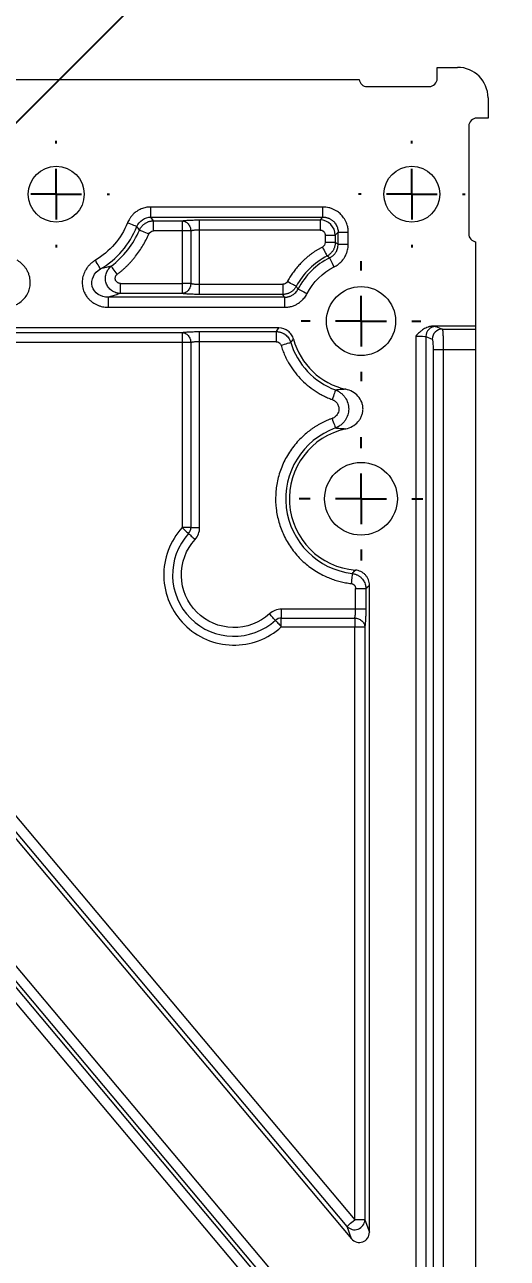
# Model space of a CAD drawing. Header units: millimetres. Extents: x 410 to 793, y 6 to 277.
# Drawn here: x 694.1 to 700.89, y 154.77 to 172.13 of the extents above; entities that cross this region are included whole.
import ezdxf

# ---------------------------------------------------------------- set-up
doc = ezdxf.new("R2010")
doc.units = ezdxf.units.MM
doc.header["$PDSIZE"] = -1
doc.layers.add('图框', color=7, linetype='Continuous')
doc.styles.add('SLDTEXTSTYLE4', font='TXT', dxfattribs={"width": 0.7})
doc.dimstyles.new('SLDDIMSTYLE2', dxfattribs={"dimtxt": 2.916667, "dimasz": 4.08, "dimexe": 0, "dimexo": 0.0625, "dimgap": 0.729167, "dimtad": 2, "dimdec": 1, "dimlfac": 7, "dimrnd": 1e-09, "dimzin": 12, "dimdsep": 46, "dimtxsty": 'SLDTEXTSTYLE4', "dimblk1": 'NONE', "dimsah": 1, "dimcen": 0, "dimadec": 0, "dimazin": 3, "dimtfac": 1, "dimtdec": 1, "dimtmove": 0, "dimatfit": 3, "dimldrblk": 'NONE', "dimfxl": 1, "dimfrac": 2, "dimtolj": 1, "dimtzin": 12, "dimarcsym": 0})

# ---------------------------------------------------------------- blocks, each defined once
blk = doc.blocks.new('_D_17')
at = {"layer": 'Defpoints', "color": 0, "transparency": 16777216}
for p in [(688.458, 165.23), (688.205, 164.977)]:
    blk.add_point(p, dxfattribs=at)
at = {"layer": '图框', "color": 0, "lineweight": -2, "transparency": 16777216}
for p, q in [((709.569, 186.341), (691.343, 168.115)), ((688.205, 164.977), (688.458, 165.23))]:
    blk.add_line(p, q, dxfattribs=at)
at = {"layer": '图框', "color": 0, "transparency": 16777216}
blk.add_solid([(690.862, 168.595), (691.824, 167.634), (688.458, 165.23)], dxfattribs=at)
at = {"layer": '图框', "color": 0, "transparency": 16777216, "insert": (701.182, 183.109), "char_height": 2.9167, "attachment_point": 1, "rotation": 45, "style": 'SLDTEXTSTYLE4'}
blk.add_mtext('\\A1;4-M3', dxfattribs=at)
blk = doc.blocks.new('_NONE')
blk = doc.blocks.new('SW_CENTERMARKSYMBOL_83')
at = {"layer": '图框', "color": 0}
for p, q in [((0, 0.714), (0, 0.75)), ((0, 0), (0, 0.357)), ((-0.714, 0), (-0.75, 0)), ((0, 0), (-0.357, 0)), ((0, 0), (0, -0.357)), ((0, 0), (0.357, 0)), ((0.714, 0), (0.75, 0)), ((0, -0.714), (0, -0.75))]:
    blk.add_line(p, q, dxfattribs=at)
blk = doc.blocks.new('SW_CENTERMARKSYMBOL_84')
at = {"layer": '图框', "color": 0}
for p, q in [((0, 0.714), (0, 0.843)), ((0, 0), (0, 0.357)), ((-0.714, 0), (-0.843, 0)), ((0, 0), (-0.357, 0)), ((0, 0), (0, -0.357)), ((0, 0), (0.357, 0)), ((0.714, 0), (0.843, 0)), ((0, -0.714), (0, -0.843))]:
    blk.add_line(p, q, dxfattribs=at)
blk = doc.blocks.new('SW_CENTERMARKSYMBOL_93')
at = {"layer": '图框', "color": 0}
for p, q in [((0, 0.714), (0, 0.75)), ((0, 0), (0, 0.357)), ((-0.714, 0), (-0.75, 0)), ((0, 0), (-0.357, 0)), ((0, 0), (0, -0.357)), ((0, 0), (0.357, 0)), ((0.714, 0), (0.75, 0)), ((0, -0.714), (0, -0.75))]:
    blk.add_line(p, q, dxfattribs=at)
blk = doc.blocks.new('SW_CENTERMARKSYMBOL_97')
at = {"layer": '图框', "color": 0}
for p, q in [((0, 0.714), (0, 0.868)), ((0, 0), (0, 0.357)), ((-0.714, 0), (-0.868, 0)), ((0, 0), (-0.357, 0)), ((0, 0), (0, -0.357)), ((0, 0), (0.357, 0)), ((0.714, 0), (0.868, 0)), ((0, -0.714), (0, -0.868))]:
    blk.add_line(p, q, dxfattribs=at)

msp = doc.modelspace()

# ---------------------------------------------------------------- linework, layer by layer
at = {"color": 7, "linetype": 'Continuous', "lineweight": 15}
for p, q in [((699.9029, 171.3759), (699.9029, 171.5319)), ((699.9029, 171.5319), (700.1887, 171.5319)), ((693.4028, 171.3605), (698.8048, 171.3605)), ((698.9177, 171.2614), (699.7888, 171.2614)), ((700.6172, 171.1034), (700.6172, 170.8176)), ((700.3467, 170.7035), (700.3467, 169.1895)), ((700.6172, 170.8176), (700.4612, 170.8176)), ((698.2959, 169.5664), (695.8778, 169.5664)), ((695.8778, 169.4241), (695.8778, 169.5664)), ((698.2959, 169.4241), (698.2959, 169.5664)), ((695.8778, 169.4241), (698.2959, 169.4241)), ((695.9126, 169.3719), (695.8778, 169.4241)), ((695.9126, 169.3719), (696.3149, 169.3719)), ((695.9126, 169.2296), (695.9126, 169.3719)), ((696.3149, 169.3719), (696.3149, 169.2296)), ((696.5623, 169.3844), (698.2562, 169.3844)), ((696.5623, 169.2421), (696.5623, 169.3844)), ((698.2562, 169.3844), (698.2959, 169.4241)), ((698.2562, 169.3844), (698.2562, 169.2421)), ((696.3149, 169.2296), (695.9126, 169.2296)), ((696.4386, 169.2296), (696.3149, 169.2296)), ((696.3149, 169.2296), (696.3149, 168.4914)), ((696.4386, 169.2296), (696.4386, 168.4914)), ((698.2562, 169.2421), (696.5623, 169.2421)), ((696.5623, 168.4789), (696.5623, 169.2421)), ((698.3274, 169.1709), (698.4697, 169.1709)), ((698.3274, 169.1709), (698.3274, 169.0665)), ((698.5094, 169.2106), (698.4697, 169.1709)), ((698.4697, 169.1709), (698.4697, 169.0665)), ((698.5094, 169.2106), (698.6517, 169.2106)), ((698.5094, 169.0422), (698.5094, 169.2106)), ((698.6517, 169.0422), (698.6517, 169.2106)), ((698.4697, 169.0665), (698.3274, 169.0665)), ((698.5094, 169.0422), (698.4697, 169.0665)), ((698.5094, 169.0422), (698.6517, 169.0422)), ((700.4458, 167.8889), (700.4458, 169.0766)), ((695.4472, 168.3491), (695.4472, 168.4914)), ((695.4472, 168.4914), (696.3149, 168.4914)), ((696.4386, 168.4914), (696.3149, 168.4914)), ((696.3149, 168.4914), (696.3149, 168.3491)), ((696.5623, 168.3366), (696.5623, 168.4789)), ((696.5623, 168.4789), (697.733, 168.4789)), ((697.733, 168.4789), (697.733, 168.3366)), ((695.2763, 168.2969), (695.2763, 168.1546)), ((697.757, 168.2969), (695.2763, 168.2969)), ((696.3149, 168.3491), (695.4472, 168.3491)), ((697.733, 168.3366), (696.5623, 168.3366)), ((697.757, 168.2969), (697.733, 168.3366)), ((697.757, 168.2969), (697.757, 168.1546)), ((695.2763, 168.1546), (697.757, 168.1546)), ((700.4458, 167.8889), (699.8451, 167.8889)), ((699.8852, 167.8846), (699.9753, 167.8487)), ((700.4458, 167.8487), (700.4458, 167.8889)), ((697.6768, 167.8641), (688.4006, 167.8641)), ((688.5369, 167.8005), (696.3149, 167.8005)), ((696.3149, 167.8005), (696.3149, 167.6582)), ((696.5623, 167.813), (697.6382, 167.813)), ((696.5623, 167.6707), (696.5623, 167.813)), ((697.6382, 167.813), (697.6382, 167.6707)), ((699.6006, 167.751), (699.6006, 124.1701)), ((699.7429, 167.7419), (699.7429, 124.1792)), ((699.7429, 167.7419), (699.833, 167.7059)), ((699.9753, 167.8487), (700.4458, 167.8487)), ((700.4458, 167.5631), (700.4458, 167.8487)), ((688.4824, 167.5413), (698.7435, 155.3126)), ((696.3149, 167.6582), (688.5369, 167.6582)), ((696.4386, 167.6582), (696.3149, 167.6582)), ((696.3149, 167.6582), (696.3149, 165.0539)), ((696.4386, 167.6582), (696.4386, 165.0539)), ((697.6382, 167.6707), (696.5623, 167.6707)), ((696.5623, 165.0539), (696.5623, 167.6707)), ((699.8451, 167.5631), (699.8451, 124.3579)), ((699.8451, 167.5631), (699.9874, 167.5631)), ((699.9874, 167.5631), (699.9874, 124.3579)), ((699.9874, 167.5631), (700.4458, 167.5631)), ((700.4458, 124.3579), (700.4458, 167.5631)), ((688.237, 167.5134), (698.698, 155.0465)), ((698.6345, 155.2211), (688.3734, 167.4498)), ((696.4386, 165.0539), (696.3149, 165.0539)), ((696.4386, 165.0539), (696.5623, 165.0539)), ((698.9494, 155.1379), (698.9494, 164.2431)), ((698.756, 164.1967), (698.8983, 164.1967)), ((698.756, 163.9056), (698.756, 164.1967)), ((698.8983, 164.1967), (698.8983, 163.9056)), ((698.756, 163.9056), (697.7106, 163.9056)), ((697.7106, 163.9056), (697.7106, 163.7819)), ((698.8983, 163.9056), (698.756, 163.9056)), ((697.7106, 163.7819), (698.7435, 163.7819)), ((697.7106, 163.6582), (697.7106, 163.7819)), ((698.7435, 163.7819), (698.7435, 163.6582)), ((697.7106, 163.6582), (698.7435, 163.6582)), ((698.7435, 163.6582), (698.8858, 163.6582)), ((698.7435, 155.3126), (698.7435, 163.6582)), ((698.8858, 163.6582), (698.8858, 155.3126)), ((698.9471, 152.9642), (692.3851, 160.7845)), ((692.2517, 160.6408), (698.7859, 152.8537)), ((692.276, 160.693), (698.8381, 152.8727)), ((692.1427, 160.5494), (698.6769, 152.7622)), ((698.698, 155.0465), (698.6345, 155.2211)), ((698.8858, 155.3126), (698.7435, 155.3126)), ((698.8858, 155.3126), (698.9494, 155.1379))]:
    msp.add_line(p, q, dxfattribs=at)
at = {"color": 7, "linetype": 'Continuous', "lineweight": 15, "flags": 128}
for points in [[(695.6797, 169.2903), (695.6753, 169.292), (695.6665, 169.2956), (695.6537, 169.3007), (695.6372, 169.3073), (695.6176, 169.3152), (695.5957, 169.324), (695.5721, 169.3335), (695.5477, 169.3434)], [(695.7164, 169.2428), (695.7208, 169.2409), (695.7295, 169.2372), (695.7422, 169.2317), (695.7585, 169.2247), (695.7779, 169.2164), (695.7996, 169.207), (695.823, 169.197), (695.8472, 169.1866)], [(698.2891, 169.0034), (698.3012, 168.9801), (698.313, 168.9575), (698.3239, 168.9365), (698.3336, 168.9178), (698.3418, 168.902), (698.3482, 168.8898), (698.3526, 168.8814), (698.3547, 168.8772)], [(695.1677, 168.6942), (695.1653, 168.6982), (695.1605, 168.7064), (695.1535, 168.7183), (695.1444, 168.7336), (695.1337, 168.7517), (695.1216, 168.7721), (695.1087, 168.794), (695.0953, 168.8167)], [(698.4538, 168.7234), (698.4421, 168.747), (698.4308, 168.7698), (698.4203, 168.791), (698.411, 168.8098), (698.4031, 168.8258), (698.3969, 168.8382), (698.3927, 168.8467), (698.3906, 168.8509)], [(695.4041, 168.6192), (695.3881, 168.6401), (695.3727, 168.6604), (695.3583, 168.6792), (695.3456, 168.696), (695.3348, 168.7101), (695.3264, 168.7211), (695.3207, 168.7286), (695.3178, 168.7324)], [(697.9211, 168.4491), (697.9169, 168.4514), (697.9086, 168.4558), (697.8964, 168.4624), (697.8808, 168.4708), (697.8622, 168.4807), (697.8413, 168.4919), (697.8189, 168.504), (697.7957, 168.5164)], [(697.9471, 168.4131), (697.9513, 168.411), (697.9597, 168.4067), (697.972, 168.4004), (697.9878, 168.3923), (698.0066, 168.3827), (698.0276, 168.3719), (698.0503, 168.3603), (698.0737, 168.3483)], [(697.7063, 167.6201), (697.7315, 167.6277), (697.7559, 167.6351), (697.7785, 167.642), (697.7987, 167.6481), (697.8157, 167.6532), (697.829, 167.6572), (697.838, 167.66), (697.8425, 167.6613)], [(698.4739, 166.9911), (698.4723, 166.9867), (698.469, 166.9778), (698.4642, 166.9648), (698.458, 166.9482), (698.4508, 166.9284), (698.4426, 166.9062), (698.4338, 166.8823), (698.4246, 166.8576)], [(698.4237, 166.5902), (698.4326, 166.5655), (698.4413, 166.5415), (698.4493, 166.5193), (698.4565, 166.4995), (698.4625, 166.4828), (698.4672, 166.4697), (698.4704, 166.4608), (698.472, 166.4564)], [(696.3149, 165.0539), (696.3287, 165.0414), (696.3423, 165.029), (696.3553, 165.0171), (696.3677, 165.0059), (696.3792, 164.9954), (696.3896, 164.9859), (696.3987, 164.9777), (696.4064, 164.9707)], [(696.4064, 164.9707), (696.4141, 164.9637), (696.4232, 164.9554), (696.4336, 164.9459), (696.4451, 164.9355), (696.4575, 164.9242), (696.4706, 164.9123), (696.4841, 164.9), (696.4979, 164.8874)], [(698.7094, 164.4088), (698.7089, 164.4041), (698.7078, 164.3947), (698.7062, 164.3809), (698.7041, 164.3633), (698.7017, 164.3424), (698.699, 164.3189), (698.6961, 164.2936), (698.693, 164.2674)], [(697.6274, 163.7497), (697.6204, 163.7574), (697.6121, 163.7665), (697.6027, 163.7769), (697.5922, 163.7884), (697.5809, 163.8008), (697.569, 163.8139), (697.5567, 163.8274), (697.5442, 163.8412)], [(697.6274, 163.7497), (697.6344, 163.742), (697.6427, 163.7329), (697.6521, 163.7225), (697.6626, 163.711), (697.6739, 163.6986), (697.6858, 163.6855), (697.6981, 163.672), (697.7106, 163.6582)], [(698.6345, 155.2211), (698.6381, 155.2242), (698.6453, 155.2303), (698.6559, 155.2392), (698.6695, 155.2506), (698.6857, 155.2641), (698.7038, 155.2793), (698.7233, 155.2957), (698.7435, 155.3126)]]:
    msp.add_lwpolyline(points, dxfattribs=at)
at = {"color": 7, "linetype": 'Continuous', "lineweight": 15}
for centre, radius in [((694.5458, 169.7462), 0.3929), ((699.5458, 169.7462), 0.3929), ((698.8315, 167.9605), 0.4857), ((698.8315, 165.4605), 0.5113)]:
    msp.add_circle(centre, radius, dxfattribs=at)
for centre, radius, start, end in [((694.5458, 169.7462), 1.2221, 300.58894, 338.09394), ((694.5458, 169.7462), 1.2743, 307.28938, 336.72966), ((698.8315, 167.9605), 1.0332, 117.47992, 151.77752), ((698.8315, 167.9605), 0.9936, 116.34249, 152.8983), ((699.886, 167.7416), 0.1431, 90.29586, 179.88811), ((699.9761, 167.7056), 0.1431, 90.29536, 179.88861), ((698.8315, 167.9605), 1.0332, 196.83139, 249.74991), ((698.8315, 167.9605), 0.9822, 195.02275, 257.53691), ((698.8315, 165.4605), 1.0588, 109.84876, 263.37835), ((698.8315, 165.4605), 1.0077, 102.21295, 265.50887), ((697.0458, 164.3891), 0.8643, 137.70982, 312.29018), ((696.3149, 165.0539), 0.1237, 317.70982, 0), ((697.7106, 163.6582), 0.1237, 90, 132.29018), ((698.7416, 155.3179), 0.1443, 222.08368, 357.916)]:
    msp.add_arc(centre, radius, start, end, dxfattribs=at)
for centre, major_axis, ratio, start_param, end_param in [((700.1886, 171.1033), (-0.3031, -0.3031), 0.9996955, 2.3563468, 3.9268385), ((698.9186, 171.3761), (0.0814, 0.0814), 0.9924325, 2.4888828, 3.9231927), ((699.7886, 171.3761), (-0.0224, 0.1125), 0.9960441, 2.9454252, 4.5147005), ((700.4614, 170.7033), (-0.1125, 0.0224), 0.9960441, 4.9100775, 6.4793527), ((700.4614, 169.1904), (-0.0814, -0.0814), 0.9924325, 5.5015852, 6.9358952), ((698.806, 155.1409), (0.0504, -0.1386), 0.968806, 5.071764, 7.4946066)]:
    msp.add_ellipse(centre, major_axis=major_axis, ratio=ratio, start_param=start_param, end_param=end_param, dxfattribs=at)
for points, knots in [([(695.8778, 169.5664), (695.8715, 169.5663), (695.8573, 169.5661), (695.8335, 169.564), (695.8047, 169.5593), (695.762, 169.5484), (695.7187, 169.5304), (695.6719, 169.5022), (695.6347, 169.4723), (695.602, 169.4369), (695.5785, 169.4041), (695.5608, 169.3736), (695.5519, 169.3531), (695.5477, 169.3434)], [0, 0, 0, 0, 0.0442241, 0.1008707, 0.1697662, 0.2508032, 0.4133781, 0.5003739, 0.6386023, 0.7500696, 0.8413142, 0.9246026, 1, 1, 1, 1]), ([(698.6517, 169.2106), (698.6516, 169.2184), (698.6513, 169.2346), (698.6486, 169.2596), (698.644, 169.2861), (698.6369, 169.3138), (698.6213, 169.359), (698.5932, 169.4109), (698.5489, 169.4636), (698.4962, 169.5079), (698.4386, 169.5391), (698.3817, 169.557), (698.3375, 169.5651), (698.3092, 169.566), (698.2959, 169.5664)], [0, 0, 0, 0, 0.0419015, 0.0869057, 0.135003, 0.1862108, 0.2405697, 0.3914981, 0.5000517, 0.6086005, 0.7595336, 0.8483315, 0.928462, 1, 1, 1, 1]), ([(695.7164, 169.2428), (695.7103, 169.2508), (695.6982, 169.2667), (695.6858, 169.2824), (695.6797, 169.2903)], [0, 0, 0, 0, 0.5043205, 1, 1, 1, 1]), ([(695.7164, 169.2428), (695.7188, 169.2479), (695.7236, 169.2583), (695.7324, 169.2732), (695.7425, 169.2876), (695.7539, 169.3014), (695.7665, 169.3142), (695.7803, 169.3261), (695.7951, 169.3368), (695.8108, 169.3461), (695.8271, 169.3541), (695.8439, 169.3607), (695.8611, 169.3657), (695.8783, 169.3693), (695.8955, 169.3715), (695.9069, 169.3718), (695.9126, 169.3719)], [0, 0, 0, 0, 0.06825384, 0.13791551, 0.20879585, 0.28068251, 0.35334311, 0.42652927, 0.49998145, 0.57343439, 0.64662283, 0.71928721, 0.79117917, 0.86206632, 0.93173632, 1, 1, 1, 1]), ([(696.3149, 169.3719), (696.3181, 169.3724), (696.3244, 169.3733), (696.3351, 169.3746), (696.3467, 169.3758), (696.3637, 169.3774), (696.3873, 169.3793), (696.419, 169.3811), (696.4533, 169.3826), (696.489, 169.3836), (696.5256, 169.3843), (696.5501, 169.3844), (696.5623, 169.3844)], [0, 0, 0, 0, 0.061619, 0.1229986, 0.1843938, 0.2460594, 0.3731687, 0.5004582, 0.6274494, 0.7546376, 0.8772665, 1, 1, 1, 1]), ([(696.3149, 169.3719), (696.3292, 169.3712), (696.3445, 169.3675), (696.3742, 169.3529), (696.3886, 169.3419), (696.4125, 169.3143), (696.4221, 169.2979), (696.4348, 169.2637), (696.438, 169.246), (696.4386, 169.2296)], [0, 0, 0, 0, 0.25, 0.25, 0.5, 0.5, 0.75, 0.75, 1, 1, 1, 1]), ([(698.2959, 169.4241), (698.3017, 169.424), (698.3133, 169.4238), (698.3303, 169.4216), (698.347, 169.4183), (698.3632, 169.4136), (698.3788, 169.4077), (698.3939, 169.4006), (698.4083, 169.3924), (698.422, 169.3831), (698.4349, 169.3729), (698.4497, 169.3591), (698.4725, 169.3333), (698.4918, 169.2995), (698.5035, 169.2632), (698.5086, 169.2367), (698.5091, 169.2192), (698.5094, 169.2106)], [0, 0, 0, 0, 0.0520417, 0.1033179, 0.1539841, 0.2041729, 0.2539957, 0.3035445, 0.3528948, 0.4021087, 0.4512374, 0.5003255, 0.5826271, 0.7588615, 0.8431536, 0.9234476, 1, 1, 1, 1]), ([(695.4041, 168.6192), (695.4161, 168.6285), (695.4401, 168.6471), (695.4749, 168.6765), (695.5087, 168.7068), (695.5415, 168.7382), (695.5733, 168.7706), (695.6041, 168.8041), (695.6338, 168.8386), (695.672, 168.8859), (695.7168, 168.9472), (695.7656, 169.0239), (695.8097, 169.1036), (695.8347, 169.1589), (695.8472, 169.1866)], [0, 0, 0, 0, 0.0627189, 0.1252471, 0.1876489, 0.2499892, 0.3123328, 0.3747447, 0.4372895, 0.5000317, 0.6252632, 0.7499892, 0.8747285, 1, 1, 1, 1]), ([(696.5623, 169.2421), (696.5578, 169.2421), (696.5487, 169.242), (696.5349, 169.2416), (696.5211, 169.241), (696.5074, 169.2401), (696.494, 169.239), (696.4811, 169.2376), (696.4689, 169.236), (696.4576, 169.2341), (696.4472, 169.232), (696.4415, 169.2304), (696.4386, 169.2296)], [0, 0, 0, 0, 0.0903737, 0.18282, 0.2773668, 0.3740402, 0.4728645, 0.5738626, 0.6770558, 0.7824641, 0.8901063, 1, 1, 1, 1]), ([(698.2562, 169.2421), (698.2594, 169.242), (698.2658, 169.2417), (698.275, 169.2398), (698.2838, 169.2367), (698.2921, 169.2326), (698.2998, 169.2274), (698.3068, 169.2214), (698.3152, 169.2118), (698.3224, 169.199), (698.3267, 169.184), (698.3272, 169.1751), (698.3274, 169.1709)], [0, 0, 0, 0, 0.0858633, 0.1700623, 0.2532053, 0.3357386, 0.4179797, 0.5001565, 0.5841033, 0.7596315, 0.8890342, 1, 1, 1, 1]), ([(698.2891, 169.0034), (698.2775, 168.9973), (698.2544, 168.985), (698.2207, 168.9652), (698.1876, 168.9444), (698.1553, 168.9225), (698.1238, 168.8995), (698.0931, 168.8755), (698.0631, 168.8505), (698.0339, 168.8244), (697.998, 168.7901), (697.9565, 168.7466), (697.911, 168.6929), (697.869, 168.6367), (697.8301, 168.578), (697.8072, 168.537), (697.7957, 168.5164)], [0, 0, 0, 0, 0.0558359, 0.1114585, 0.1669291, 0.2223094, 0.2776614, 0.3330471, 0.3885286, 0.4441675, 0.500025, 0.6003636, 0.7001694, 0.7998029, 0.8996264, 1, 1, 1, 1]), ([(698.4697, 169.0665), (698.4696, 169.0608), (698.4693, 169.0492), (698.467, 169.0318), (698.4634, 169.0144), (698.4582, 168.9971), (698.4515, 168.9801), (698.4434, 168.9637), (698.4338, 168.948), (698.423, 168.9332), (698.4111, 168.9195), (698.3981, 168.9069), (698.3843, 168.8956), (698.3699, 168.8856), (698.3598, 168.8799), (698.3547, 168.8772)], [0, 0, 0, 0, 0.0739829, 0.1493907, 0.226006, 0.3035875, 0.381874, 0.4605894, 0.5394482, 0.6181619, 0.6964448, 0.7740209, 0.8506291, 0.9260279, 1, 1, 1, 1]), ([(698.3906, 168.8509), (698.3958, 168.8536), (698.4061, 168.8589), (698.4206, 168.8685), (698.4343, 168.8791), (698.4469, 168.8907), (698.4583, 168.903), (698.4686, 168.9159), (698.48, 168.9329), (698.4917, 168.9548), (698.5017, 168.9824), (698.5082, 169.0119), (698.509, 169.0321), (698.5094, 169.0422)], [0, 0, 0, 0, 0.07356486, 0.14688837, 0.21968945, 0.29169443, 0.36264335, 0.43229544, 0.50043364, 0.62066736, 0.74488805, 0.87180865, 1, 1, 1, 1]), ([(698.4538, 168.7234), (698.4604, 168.7268), (698.4742, 168.7339), (698.4945, 168.7467), (698.5152, 168.7617), (698.5432, 168.7853), (698.572, 168.816), (698.6017, 168.8581), (698.6232, 168.8998), (698.638, 168.9418), (698.6463, 168.9776), (698.6509, 169.0103), (698.6514, 169.0317), (698.6517, 169.0422)], [0, 0, 0, 0, 0.0568517, 0.1175719, 0.1821775, 0.2507018, 0.3954089, 0.5003041, 0.6413274, 0.7499971, 0.8373372, 0.9206294, 1, 1, 1, 1]), ([(693.8153, 168.1546), (693.8232, 168.1548), (693.8392, 168.155), (693.8631, 168.1574), (693.8867, 168.161), (693.9101, 168.1662), (693.933, 168.1727), (693.9556, 168.1807), (693.9775, 168.1901), (693.9988, 168.2009), (694.0356, 168.2226), (694.084, 168.2617), (694.1258, 168.3149), (694.151, 168.3625), (694.1703, 168.4127), (694.1817, 168.4718), (694.1807, 168.5325), (694.1727, 168.5815), (694.1589, 168.6275), (694.1391, 168.6705), (694.1152, 168.7084), (694.0901, 168.7401), (694.0617, 168.769), (694.0306, 168.795), (694.0077, 168.8095), (693.9963, 168.8167)], [0, 0, 0, 0, 0.02546348, 0.05090121, 0.07631616, 0.10171067, 0.12708757, 0.15245115, 0.17780828, 0.20316945, 0.2285498, 0.31403507, 0.39950869, 0.44228038, 0.48523286, 0.57073369, 0.63225882, 0.67790812, 0.72840126, 0.78514953, 0.82803099, 0.87095687, 0.91393617, 0.95695639, 1, 1, 1, 1]), ([(695.0953, 168.8167), (695.0885, 168.8125), (695.0749, 168.8041), (695.0555, 168.79), (695.037, 168.7748), (695.0196, 168.7585), (695.0031, 168.7412), (694.9878, 168.7228), (694.9737, 168.7036), (694.9608, 168.6835), (694.9401, 168.646), (694.9184, 168.5878), (694.9094, 168.5207), (694.912, 168.467), (694.9209, 168.4139), (694.9413, 168.3572), (694.9731, 168.3055), (695.0048, 168.2674), (695.0401, 168.2348), (695.079, 168.2079), (695.1189, 168.1874), (695.1566, 168.1728), (695.1958, 168.1624), (695.2358, 168.1558), (695.2628, 168.155), (695.2763, 168.1546)], [0, 0, 0, 0, 0.02546197, 0.05089961, 0.07631523, 0.10171064, 0.12708823, 0.15245198, 0.17780856, 0.20316839, 0.22854667, 0.31402628, 0.39950255, 0.44227454, 0.48522827, 0.57073315, 0.63229623, 0.67791021, 0.72835178, 0.78515119, 0.82803231, 0.87095681, 0.91393422, 0.9569536, 1, 1, 1, 1]), ([(698.3906, 168.8509), (698.3847, 168.8553), (698.3728, 168.8641), (698.3608, 168.8728), (698.3547, 168.8772)], [0, 0, 0, 0, 0.4961743, 1, 1, 1, 1]), ([(695.2763, 168.2969), (695.2261, 168.2961), (695.1761, 168.31), (695.0955, 168.364), (695.0655, 168.4044), (695.0407, 168.4952), (695.0462, 168.545), (695.0883, 168.6323), (695.1242, 168.6693), (695.1677, 168.6942)], [0, 0, 0, 0, 0.25, 0.25, 0.5, 0.5, 0.75, 0.75, 1, 1, 1, 1]), ([(695.4472, 168.3491), (695.4421, 168.3493), (695.4317, 168.3496), (695.4159, 168.3517), (695.3995, 168.3551), (695.3782, 168.3612), (695.3526, 168.3721), (695.3148, 168.3955), (695.2754, 168.4352), (695.2451, 168.4942), (695.2334, 168.5594), (695.2404, 168.614), (695.256, 168.6557), (695.2724, 168.6848), (695.2933, 168.7114), (695.3099, 168.7256), (695.3178, 168.7324)], [0, 0, 0, 0, 0.0291424, 0.0597173, 0.0917417, 0.1252167, 0.1866298, 0.2502833, 0.3783177, 0.4996898, 0.6209966, 0.7492633, 0.8071877, 0.8744208, 0.9401261, 1, 1, 1, 1]), ([(695.4472, 168.4914), (695.4441, 168.4915), (695.4356, 168.4918), (695.4227, 168.495), (695.41, 168.5008), (695.3961, 168.5106), (695.3853, 168.5236), (695.3783, 168.5391), (695.3748, 168.5536), (695.3748, 168.5709), (695.38, 168.5894), (695.3895, 168.6064), (695.3992, 168.6149), (695.4041, 168.6192)], [0, 0, 0, 0, 0.0519734, 0.1429535, 0.2202767, 0.2858615, 0.4281933, 0.4975489, 0.571206, 0.6773465, 0.7844053, 0.8920166, 1, 1, 1, 1]), ([(696.4386, 168.4914), (696.438, 168.475), (696.4348, 168.4574), (696.4221, 168.4231), (696.4125, 168.4067), (696.3886, 168.3791), (696.3742, 168.3681), (696.3445, 168.3535), (696.3292, 168.3498), (696.3149, 168.3491)], [0, 0, 0, 0, 0.25, 0.25, 0.5, 0.5, 0.75, 0.75, 1, 1, 1, 1]), ([(696.4386, 168.4914), (696.4412, 168.4907), (696.4464, 168.4892), (696.4557, 168.4873), (696.4657, 168.4855), (696.4766, 168.484), (696.4881, 168.4826), (696.5001, 168.4815), (696.5124, 168.4805), (696.5249, 168.4798), (696.5374, 168.4793), (696.5499, 168.479), (696.5582, 168.4789), (696.5623, 168.4789)], [0, 0, 0, 0, 0.099998, 0.1981336, 0.29442, 0.3888711, 0.4815017, 0.5723273, 0.6613646, 0.7486312, 0.8341459, 0.9179284, 1, 1, 1, 1]), ([(697.9211, 168.4491), (697.9183, 168.4442), (697.9126, 168.4342), (697.9025, 168.4201), (697.8912, 168.4066), (697.8787, 168.3939), (697.865, 168.3822), (697.8503, 168.3716), (697.8348, 168.3623), (697.8185, 168.3544), (697.8017, 168.3479), (697.7846, 168.3428), (697.7674, 168.3393), (697.7502, 168.337), (697.7387, 168.3367), (697.733, 168.3366)], [0, 0, 0, 0, 0.0740415, 0.1494773, 0.2260939, 0.303655, 0.3819055, 0.4605758, 0.5393876, 0.6180596, 0.6963136, 0.7738799, 0.8505035, 0.925948, 1, 1, 1, 1]), ([(697.757, 168.2969), (697.7628, 168.297), (697.7742, 168.2973), (697.7913, 168.2994), (697.808, 168.3027), (697.8242, 168.3074), (697.8398, 168.3132), (697.8546, 168.32), (697.8722, 168.3299), (697.8923, 168.3441), (697.9135, 168.364), (697.9324, 168.387), (697.9422, 168.4044), (697.9471, 168.4131)], [0, 0, 0, 0, 0.0735237, 0.1468045, 0.21957, 0.2915551, 0.3625076, 0.4321932, 0.5004003, 0.6207982, 0.7450566, 0.8719207, 1, 1, 1, 1]), ([(697.9211, 168.4491), (697.9254, 168.4431), (697.934, 168.431), (697.9427, 168.4191), (697.9471, 168.4131)], [0, 0, 0, 0, 0.5038115, 1, 1, 1, 1]), ([(695.4472, 168.3491), (695.4359, 168.3453), (695.4137, 168.3379), (695.3795, 168.327), (695.3453, 168.3166), (695.3113, 168.3066), (695.2878, 168.3001), (695.2763, 168.2969)], [0, 0, 0, 0, 0.2155053, 0.4232347, 0.6232102, 0.8154561, 1, 1, 1, 1]), ([(696.5623, 168.3366), (696.5562, 168.3366), (696.544, 168.3366), (696.5257, 168.3368), (696.5075, 168.337), (696.4832, 168.3375), (696.4533, 168.3384), (696.4191, 168.3399), (696.3873, 168.3417), (696.3592, 168.3439), (696.3344, 168.3464), (696.3214, 168.3482), (696.3149, 168.3491)], [0, 0, 0, 0, 0.0614496, 0.1226763, 0.183937, 0.245488, 0.3724335, 0.4996671, 0.6267138, 0.7540657, 0.8769436, 1, 1, 1, 1]), ([(697.757, 168.1546), (697.7646, 168.1548), (697.7802, 168.155), (697.804, 168.1575), (697.8287, 168.1616), (697.8631, 168.17), (697.9019, 168.1842), (697.9468, 168.2081), (697.9848, 168.2356), (698.0165, 168.2659), (698.0399, 168.2938), (698.0586, 168.3205), (698.0688, 168.3392), (698.0737, 168.3483)], [0, 0, 0, 0, 0.0584573, 0.1196937, 0.183746, 0.25066, 0.3915652, 0.5002769, 0.6408122, 0.749977, 0.8367732, 0.9200701, 1, 1, 1, 1]), ([(699.8451, 167.8889), (699.8404, 167.8888), (699.8308, 167.8887), (699.8165, 167.8871), (699.8022, 167.8847), (699.7881, 167.8813), (699.7675, 167.875), (699.7407, 167.8638), (699.7101, 167.8461), (699.6806, 167.8251), (699.6531, 167.8017), (699.6262, 167.7765), (699.6091, 167.7595), (699.6006, 167.751)], [0, 0, 0, 0, 0.0491708, 0.0990416, 0.1493443, 0.1998194, 0.2502276, 0.3733668, 0.4998839, 0.616986, 0.749726, 0.8748861, 1, 1, 1, 1]), ([(699.8451, 167.8889), (699.8483, 167.8887), (699.8545, 167.8883), (699.8626, 167.8878), (699.8695, 167.8872), (699.8752, 167.8865), (699.8798, 167.8859), (699.8833, 167.8853), (699.8846, 167.8848), (699.8852, 167.8846)], [0, 0, 0, 0, 0.1443882, 0.2872426, 0.4291702, 0.5707898, 0.7127241, 0.8555919, 1, 1, 1, 1]), ([(696.3149, 167.8005), (696.3181, 167.8009), (696.3244, 167.8019), (696.3351, 167.8032), (696.3467, 167.8044), (696.3637, 167.806), (696.3873, 167.8078), (696.419, 167.8097), (696.4533, 167.8112), (696.489, 167.8122), (696.5256, 167.8129), (696.5501, 167.8129), (696.5623, 167.813)], [0, 0, 0, 0, 0.06161898, 0.12299859, 0.1843938, 0.24605941, 0.37316874, 0.5004582, 0.62744945, 0.75463761, 0.87726652, 1, 1, 1, 1]), ([(696.3149, 167.8005), (696.3292, 167.7998), (696.3445, 167.7961), (696.3742, 167.7814), (696.3886, 167.7705), (696.4125, 167.7429), (696.4221, 167.7264), (696.4348, 167.6922), (696.438, 167.6746), (696.4386, 167.6582)], [0, 0, 0, 0, 0.25, 0.25, 0.5, 0.5, 0.75, 0.75, 1, 1, 1, 1]), ([(697.6382, 167.813), (697.6446, 167.8216), (697.6573, 167.8386), (697.6703, 167.8556), (697.6768, 167.8641)], [0, 0, 0, 0, 0.5040855, 1, 1, 1, 1]), ([(697.6382, 167.813), (697.6441, 167.8128), (697.6558, 167.8125), (697.6732, 167.8102), (697.6903, 167.8066), (697.7069, 167.8017), (697.7228, 167.7955), (697.7379, 167.7882), (697.7521, 167.78), (697.7698, 167.7678), (697.7906, 167.7499), (697.8124, 167.7241), (697.8307, 167.6944), (697.8386, 167.6724), (697.8425, 167.6613)], [0, 0, 0, 0, 0.0646643, 0.1292339, 0.193433, 0.2569909, 0.3196489, 0.3811647, 0.4413177, 0.4999117, 0.6184779, 0.7426283, 0.8705112, 1, 1, 1, 1]), ([(697.8829, 167.7059), (697.8768, 167.7286), (697.8673, 167.7497), (697.8413, 167.7887), (697.8254, 167.8057), (697.7697, 167.8485), (697.7237, 167.8641), (697.6768, 167.8641)], [0, 0, 0, 0, 0.25, 0.25, 0.5, 0.5, 1, 1, 1, 1]), ([(699.9753, 167.8487), (699.9756, 167.8483), (699.9762, 167.8476), (699.977, 167.8448), (699.9778, 167.8411), (699.9786, 167.8363), (699.9793, 167.8307), (699.9799, 167.8244), (699.9806, 167.8175), (699.9812, 167.8101), (699.9817, 167.8024), (699.9822, 167.7944), (699.9827, 167.7862), (699.9831, 167.778), (699.9835, 167.7699), (699.9842, 167.7554), (699.985, 167.7331), (699.9859, 167.7014), (699.9866, 167.668), (699.987, 167.6334), (699.9873, 167.5983), (699.9874, 167.5748), (699.9874, 167.5631)], [0, 0, 0, 0, 0.0453728, 0.0892629, 0.1316704, 0.1725951, 0.2120371, 0.2499963, 0.2864726, 0.3214662, 0.3549769, 0.3870047, 0.4175496, 0.4466117, 0.474191, 0.5002874, 0.5872109, 0.6726766, 0.7566863, 0.839242, 0.9203459, 1, 1, 1, 1]), ([(696.5623, 167.6707), (696.5578, 167.6706), (696.5487, 167.6706), (696.5349, 167.6702), (696.5211, 167.6696), (696.5074, 167.6687), (696.494, 167.6676), (696.4811, 167.6662), (696.4689, 167.6646), (696.4576, 167.6627), (696.4472, 167.6606), (696.4415, 167.659), (696.4386, 167.6582)], [0, 0, 0, 0, 0.09037371, 0.18282002, 0.27736684, 0.37404021, 0.47286454, 0.57386261, 0.67705579, 0.78246409, 0.89010629, 1, 1, 1, 1]), ([(697.6382, 167.6707), (697.6413, 167.6706), (697.6474, 167.6703), (697.6564, 167.6685), (697.665, 167.6656), (697.6731, 167.6617), (697.6801, 167.6573), (697.6883, 167.6506), (697.6965, 167.6413), (697.703, 167.63), (697.7054, 167.6228), (697.7063, 167.6201)], [0, 0, 0, 0, 0.1015366, 0.201849, 0.3014406, 0.4006719, 0.4998067, 0.5735376, 0.7495408, 0.9071641, 1, 1, 1, 1]), ([(697.7063, 167.6201), (697.7101, 167.6079), (697.7178, 167.5836), (697.7307, 167.5475), (697.7447, 167.512), (697.7598, 167.4769), (697.7761, 167.4423), (697.7935, 167.4083), (697.8281, 167.3458), (697.8854, 167.2582), (697.9739, 167.1526), (698.074, 167.058), (698.1658, 166.9898), (698.2428, 166.9423), (698.3016, 166.9105), (698.3622, 166.8818), (698.4038, 166.8657), (698.4246, 166.8576)], [0, 0, 0, 0, 0.0353273, 0.07056382, 0.10574687, 0.14091391, 0.1761025, 0.21135008, 0.24669394, 0.3733183, 0.50001094, 0.62663531, 0.75332795, 0.81508379, 0.87664706, 0.9382188, 1, 1, 1, 1]), ([(699.833, 167.7059), (699.8334, 167.7057), (699.8341, 167.7052), (699.8352, 167.7031), (699.8363, 167.6997), (699.838, 167.6926), (699.8399, 167.6806), (699.8416, 167.6627), (699.8431, 167.6418), (699.8443, 167.6163), (699.845, 167.5887), (699.8451, 167.5711), (699.8451, 167.5631)], [0, 0, 0, 0, 0.0526476, 0.1103738, 0.1731743, 0.2411019, 0.39263, 0.5007304, 0.6103491, 0.7599879, 0.8911253, 1, 1, 1, 1]), ([(698.4246, 166.8576), (698.428, 166.8563), (698.4365, 166.853), (698.4512, 166.8452), (698.4693, 166.8325), (698.4865, 166.8154), (698.5058, 166.7883), (698.5205, 166.7491), (698.5204, 166.6901), (698.499, 166.6462), (698.4731, 166.6194), (698.4579, 166.6072), (698.4405, 166.5969), (698.4289, 166.5923), (698.4237, 166.5902)], [0, 0, 0, 0, 0.0307855, 0.0785641, 0.1433422, 0.2200231, 0.286532, 0.429162, 0.5718326, 0.7846641, 0.8268471, 0.8921466, 0.9521955, 1, 1, 1, 1]), ([(698.4739, 166.9911), (698.4801, 166.9886), (698.4928, 166.9835), (698.5116, 166.9738), (698.5304, 166.9624), (698.5541, 166.9454), (698.5811, 166.9207), (698.6178, 166.8753), (698.6496, 166.8092), (698.6622, 166.7233), (698.6492, 166.6375), (698.6175, 166.5726), (698.5808, 166.5272), (698.5519, 166.5008), (698.5229, 166.4808), (698.4977, 166.4667), (698.4804, 166.4598), (698.472, 166.4564)], [0, 0, 0, 0, 0.0292186, 0.0598227, 0.0918269, 0.1252309, 0.1867151, 0.2503071, 0.3784197, 0.4997202, 0.6209642, 0.7492827, 0.8073996, 0.8744344, 0.9187862, 0.9606352, 1, 1, 1, 1]), ([(698.6196, 167.0015), (698.615, 167.0012), (698.5998, 167.0004), (698.5785, 166.9991), (698.5566, 166.9977), (698.5323, 166.996), (698.5047, 166.9937), (698.4842, 166.992), (698.4739, 166.9911)], [0, 0, 0, 0, 0.0751489, 0.2502418, 0.3832732, 0.5001546, 0.7500372, 1, 1, 1, 1]), ([(698.6183, 166.4454), (698.651, 166.4525), (698.6817, 166.4641), (698.7396, 166.4969), (698.7656, 166.5176), (698.7989, 166.5544), (698.8091, 166.5678), (698.8266, 166.5956), (698.8342, 166.6103), (698.8465, 166.6409), (698.8514, 166.657), (698.8578, 166.6894), (698.8595, 166.7058), (698.8596, 166.7389), (698.858, 166.7557), (698.8518, 166.7882), (698.8472, 166.804), (698.8289, 166.8505), (698.8111, 166.8788), (698.7667, 166.9286), (698.7407, 166.9494), (698.6829, 166.9825), (698.6522, 166.9943), (698.6196, 167.0015)], [0, 0, 0, 0, 0.125, 0.125, 0.25, 0.25, 0.3125, 0.3125, 0.375, 0.375, 0.4375, 0.4375, 0.5, 0.5, 0.5625, 0.5625, 0.625, 0.625, 0.75, 0.75, 0.875, 0.875, 1, 1, 1, 1]), ([(698.4237, 166.5902), (698.4101, 166.5852), (698.3828, 166.575), (698.3428, 166.558), (698.3035, 166.5397), (698.265, 166.52), (698.2272, 166.4989), (698.1902, 166.4765), (698.154, 166.4526), (698.1185, 166.4274), (698.0683, 166.3889), (698.0055, 166.3345), (697.9335, 166.2604), (697.8678, 166.1799), (697.7896, 166.065), (697.7113, 165.9101), (697.6521, 165.7152), (697.6263, 165.5175), (697.6332, 165.3216), (697.6713, 165.1293), (697.7416, 164.9428), (697.8439, 164.7665), (697.9555, 164.6337), (698.058, 164.5397), (698.1403, 164.4764), (698.2273, 164.4207), (698.3112, 164.3767), (698.3905, 164.3424), (698.4641, 164.316), (698.539, 164.2947), (698.6154, 164.2779), (698.6671, 164.2709), (698.693, 164.2674)], [0, 0, 0, 0, 0.01357769, 0.02709393, 0.04056627, 0.05401243, 0.06745024, 0.08089753, 0.09437215, 0.10789178, 0.12147397, 0.15338539, 0.18531986, 0.21771183, 0.2501272, 0.31487329, 0.37866062, 0.43932246, 0.50000721, 0.56066905, 0.6213538, 0.68514112, 0.74988722, 0.78227919, 0.81469456, 0.84660598, 0.87854045, 0.90293244, 0.92717071, 0.95135875, 0.9756007, 1, 1, 1, 1]), ([(698.472, 166.4564), (698.4823, 166.4555), (698.5029, 166.4536), (698.5307, 166.4513), (698.555, 166.4495), (698.5771, 166.4479), (698.5985, 166.4466), (698.6138, 166.4457), (698.6183, 166.4454)], [0, 0, 0, 0, 0.2499623, 0.4998433, 0.6166891, 0.7497549, 0.924797, 1, 1, 1, 1]), ([(696.3149, 165.0539), (696.144, 164.8661), (696.052, 164.6196), (696.064, 164.1118), (696.1676, 163.87), (696.5267, 163.5109), (696.7686, 163.4073), (697.2763, 163.3953), (697.5228, 163.4873), (697.7106, 163.6582)], [0, 0, 0, 0, 0.25, 0.25, 0.5, 0.5, 0.75, 0.75, 1, 1, 1, 1]), ([(697.5442, 163.8412), (697.4033, 163.7131), (697.2186, 163.6442), (696.838, 163.6532), (696.6567, 163.7308), (696.3875, 164), (696.3099, 164.1813), (696.3009, 164.5619), (696.3699, 164.7466), (696.4979, 164.8874)], [0, 0, 0, 0, 0.25, 0.25, 0.5, 0.5, 0.75, 0.75, 1, 1, 1, 1]), ([(698.7094, 164.4088), (698.7167, 164.4166), (698.7312, 164.4322), (698.7455, 164.4481), (698.7526, 164.4559)], [0, 0, 0, 0, 0.505626, 1, 1, 1, 1]), ([(698.9494, 164.2431), (698.9494, 164.2699), (698.9444, 164.2961), (698.9299, 164.3333), (698.924, 164.3451), (698.9099, 164.3676), (698.9018, 164.3783), (698.8838, 164.3978), (698.8739, 164.4066), (698.8526, 164.4224), (698.8411, 164.4294), (698.8054, 164.4467), (698.7793, 164.4538), (698.7526, 164.4559)], [0, 0, 0, 0, 0.25, 0.25, 0.375, 0.375, 0.5, 0.5, 0.625, 0.625, 0.75, 0.75, 1, 1, 1, 1]), ([(698.693, 164.2674), (698.6959, 164.267), (698.7017, 164.2661), (698.71, 164.2634), (698.7179, 164.2599), (698.7252, 164.2555), (698.732, 164.2502), (698.7382, 164.2441), (698.7453, 164.2351), (698.7513, 164.2234), (698.7553, 164.2096), (698.7558, 164.201), (698.756, 164.1967)], [0, 0, 0, 0, 0.0852799, 0.1692415, 0.2523568, 0.3349757, 0.4173531, 0.4996794, 0.5866851, 0.7494292, 0.8774953, 1, 1, 1, 1]), ([(698.7094, 164.4088), (698.7154, 164.4079), (698.7273, 164.4062), (698.7447, 164.4017), (698.7617, 164.3959), (698.7779, 164.3888), (698.7933, 164.3805), (698.8077, 164.3712), (698.8209, 164.361), (698.833, 164.3501), (698.847, 164.3356), (698.8623, 164.3158), (698.8775, 164.2896), (698.8891, 164.2604), (698.8967, 164.2291), (698.8978, 164.2076), (698.8983, 164.1967)], [0, 0, 0, 0, 0.0582184, 0.1163792, 0.1742032, 0.2314152, 0.2877509, 0.3429628, 0.3968253, 0.4491382, 0.4997294, 0.5923368, 0.6899715, 0.7914378, 0.895305, 1, 1, 1, 1]), ([(698.7435, 163.7819), (698.7442, 163.7845), (698.7457, 163.7897), (698.7476, 163.7989), (698.7494, 163.809), (698.7509, 163.8199), (698.7523, 163.8314), (698.7534, 163.8434), (698.7543, 163.8557), (698.7551, 163.8682), (698.7556, 163.8807), (698.7559, 163.8932), (698.7559, 163.9015), (698.756, 163.9056)], [0, 0, 0, 0, 0.09999795, 0.19813357, 0.29441998, 0.38887109, 0.48150165, 0.5723273, 0.66136462, 0.74863124, 0.83414586, 0.9179284, 1, 1, 1, 1]), ([(698.8983, 163.9056), (698.8983, 163.8995), (698.8983, 163.8872), (698.8981, 163.869), (698.8978, 163.8508), (698.8974, 163.8265), (698.8965, 163.7965), (698.895, 163.7624), (698.8931, 163.7306), (698.891, 163.7024), (698.8885, 163.6777), (698.8867, 163.6647), (698.8858, 163.6582)], [0, 0, 0, 0, 0.0614496, 0.1226763, 0.183937, 0.245488, 0.3724335, 0.4996671, 0.6267138, 0.7540657, 0.8769436, 1, 1, 1, 1]), ([(698.7435, 163.7819), (698.7599, 163.7813), (698.7775, 163.7781), (698.8117, 163.7653), (698.8282, 163.7558), (698.8558, 163.7318), (698.8667, 163.7175), (698.8814, 163.6878), (698.8851, 163.6724), (698.8858, 163.6582)], [0, 0, 0, 0, 0.25, 0.25, 0.5, 0.5, 0.75, 0.75, 1, 1, 1, 1])]:
    msp.add_open_spline(points, degree=3, knots=knots, dxfattribs=at)
for points in [[(695.5477, 169.3434), (695.459, 169.1228), (695.2999, 168.9376), (695.0953, 168.8167)], [(695.6797, 169.2903), (695.7116, 169.3705), (695.7909, 169.4244), (695.8778, 169.4241)], [(698.4697, 169.1709), (698.4691, 169.2869), (698.3722, 169.3838), (698.2562, 169.3844)], [(695.8472, 169.1866), (695.8583, 169.2124), (695.8843, 169.2296), (695.9126, 169.2296)], [(698.3274, 169.0665), (698.3274, 169.0403), (698.3125, 169.0156), (698.2891, 169.0034)], [(695.3178, 168.7324), (695.2719, 168.7194), (695.2228, 168.7066), (695.1677, 168.6941)], [(698.0737, 168.3483), (698.1569, 168.5108), (698.2902, 168.6423), (698.4538, 168.7234)], [(697.7957, 168.5164), (697.7835, 168.4936), (697.7591, 168.4789), (697.733, 168.4789)], [(699.6006, 167.751), (699.6737, 167.751), (699.7366, 167.7469), (699.7429, 167.7419)], [(697.8425, 167.6613), (697.8558, 167.6763), (697.8693, 167.6912), (697.8829, 167.7059)], [(696.4979, 164.8874), (696.5394, 164.933), (696.5623, 164.9923), (696.5623, 165.0539)], [(698.8983, 164.1967), (698.9153, 164.2119), (698.9323, 164.2274), (698.9494, 164.2431)], [(697.7106, 163.9056), (697.6491, 163.9056), (697.5897, 163.8826), (697.5442, 163.8412)]]:
    msp.add_open_spline(points, degree=3, dxfattribs=at)

# ---------------------------------------------------------------- block references
at = {"layer": '图框'}
for name, p in [('SW_CENTERMARKSYMBOL_83', (694.5458, 169.7462)), ('SW_CENTERMARKSYMBOL_93', (699.5458, 169.7462)), ('SW_CENTERMARKSYMBOL_84', (698.8315, 167.9605)), ('SW_CENTERMARKSYMBOL_97', (698.8315, 165.4605))]:
    msp.add_blockref(name, p, dxfattribs=at)

# ---------------------------------------------------------------- dimensions: what is measured, and where the dimension line sits
at = {"layer": '图框', "color": 3}
dim = msp.add_diameter_dim_2p(p1=(688.2052, 164.9771), p2=(688.4578, 165.2296), text='4-M3', dimstyle='SLDDIMSTYLE2', override={"dimpost": '<>'}, dxfattribs=at)
dim.commit()
dim.dimension.update_dxf_attribs({"geometry": '_D_17', "text_midpoint": (706.4064, 183.1782), "dimtype": 163})

doc.saveas('drawing.dxf')
